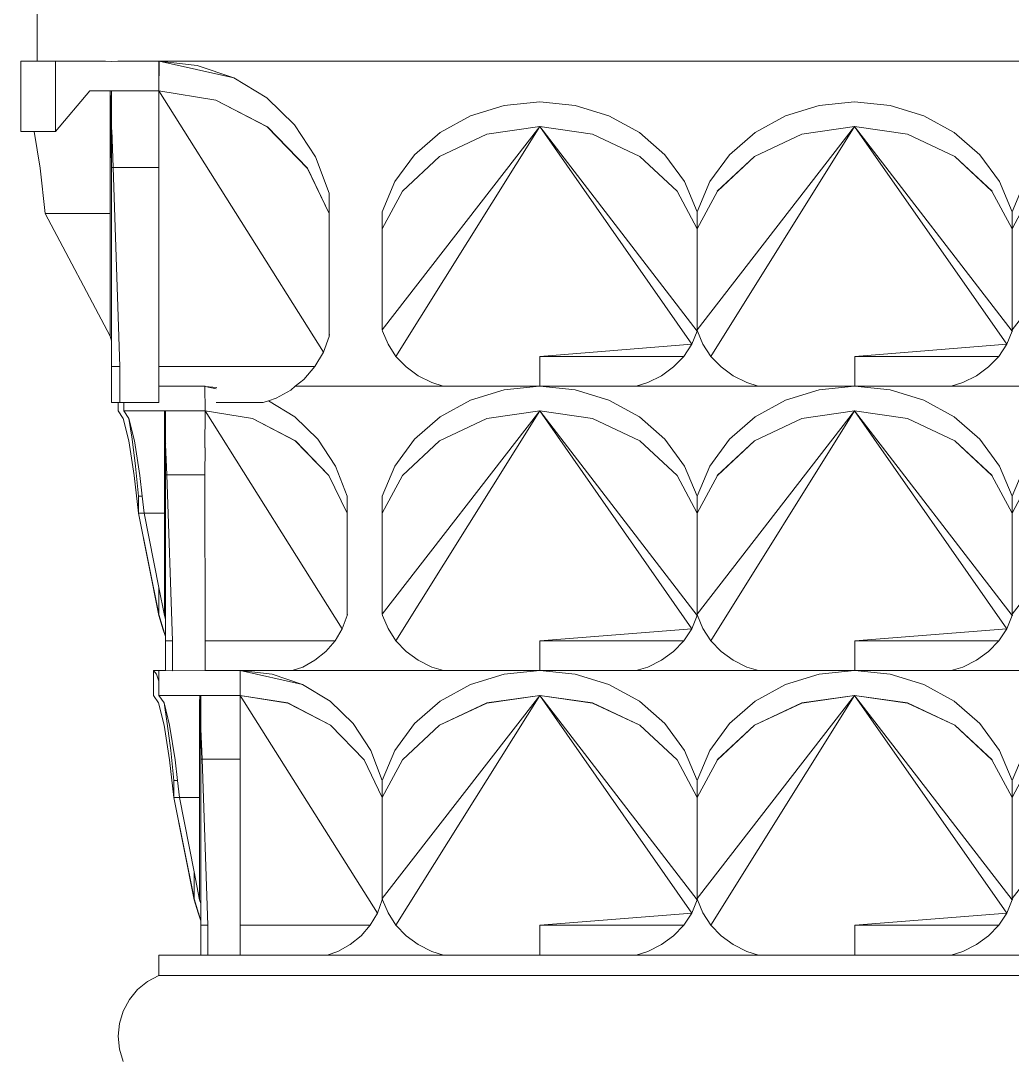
# Model space of a CAD drawing. Header units: millimetres. Extents: x -667 to -468, y -723 to -475.
# Drawn here: x -653.3436 to -653.1482, y -487.9807 to -487.7769 of the extents above; entities that cross this region are included whole.
import ezdxf

# ---------------------------------------------------------------- set-up
doc = ezdxf.new("R2010")
doc.units = ezdxf.units.MM
doc.layers.add('dinding', color=36, linetype='Continuous', lineweight=9)

msp = doc.modelspace()

# ---------------------------------------------------------------- linework, layer by layer
at = {"layer": 'dinding'}
for p, q in [((-653.34034, -487.78493), (-653.34034, -487.76893)), ((-653.34357, -487.79876), (-653.34357, -487.78493)), ((-653.34034, -487.78493), (-653.34357, -487.78493)), ((-653.34034, -487.78493), (-653.33674, -487.78493)), ((-653.33674, -487.79875), (-653.33674, -487.78493)), ((-653.33557, -487.78493), (-653.33674, -487.78493)), ((-653.32683, -487.78493), (-653.33557, -487.78493)), ((-653.32683, -487.78493), (-653.32565, -487.78494)), ((-653.32565, -487.78494), (-653.32446, -487.78493)), ((-653.32446, -487.78493), (-653.31651, -487.78493)), ((-653.31637, -487.78493), (-653.31651, -487.78493)), ((-653.31637, -487.78493), (-653.31637, -487.79076)), ((-653.31637, -487.78493), (-653.31632, -487.78493)), ((-653.31632, -487.78493), (-653.31634, -487.79077)), ((-653.31632, -487.78493), (-653.3088, -487.78574)), ((-653.3016, -487.78818), (-653.31632, -487.78493)), ((-653.31632, -487.78493), (-652.98026, -487.78493)), ((-653.3088, -487.78574), (-653.3016, -487.78818)), ((-653.3016, -487.78818), (-653.29511, -487.79214)), ((-653.32994, -487.79076), (-653.33674, -487.79875)), ((-653.32592, -487.79076), (-653.32994, -487.79076)), ((-653.32594, -487.8149), (-653.32592, -487.79076)), ((-653.32566, -487.80583), (-653.32592, -487.79076)), ((-653.32592, -487.79076), (-653.32568, -487.79755)), ((-653.32568, -487.79076), (-653.32592, -487.79076)), ((-653.31637, -487.79076), (-653.32568, -487.79076)), ((-653.32568, -487.79076), (-653.32568, -487.79755)), ((-653.31637, -487.79076), (-653.31636, -487.79951)), ((-653.31634, -487.79077), (-653.3051, -487.79255)), ((-653.31634, -487.79077), (-653.30512, -487.79258)), ((-653.28392, -487.8422), (-653.31634, -487.79077)), ((-653.30512, -487.79258), (-653.29501, -487.79784)), ((-653.3051, -487.79255), (-653.29498, -487.7978)), ((-653.29511, -487.79214), (-653.28964, -487.79742)), ((-653.24831, -487.7936), (-653.24132, -487.79293)), ((-653.24132, -487.79293), (-653.23433, -487.7936)), ((-653.18627, -487.7936), (-653.17929, -487.79293)), ((-653.17929, -487.79293), (-653.1723, -487.7936)), ((-653.25495, -487.79564), (-653.24831, -487.7936)), ((-653.23433, -487.7936), (-653.22769, -487.79564)), ((-653.19292, -487.79564), (-653.18627, -487.7936)), ((-653.1723, -487.7936), (-653.16565, -487.79564)), ((-653.26094, -487.79894), (-653.25495, -487.79564)), ((-653.22769, -487.79564), (-653.2217, -487.79894)), ((-653.19891, -487.79894), (-653.19292, -487.79564)), ((-653.16565, -487.79564), (-653.15966, -487.79894)), ((-653.34357, -487.79876), (-653.34089, -487.79876)), ((-653.33674, -487.79875), (-653.34089, -487.79876)), ((-653.34089, -487.79876), (-653.33974, -487.80599)), ((-653.32567, -487.79758), (-653.32568, -487.79755)), ((-653.32567, -487.7981), (-653.32567, -487.79758)), ((-653.32567, -487.7981), (-653.32566, -487.80583)), ((-653.32564, -487.79843), (-653.32538, -487.80582)), ((-653.29501, -487.79784), (-653.28707, -487.80601)), ((-653.29498, -487.7978), (-653.28705, -487.80599)), ((-653.28964, -487.79742), (-653.28546, -487.80377)), ((-653.24132, -487.79779), (-653.27234, -487.83779)), ((-653.24132, -487.79779), (-653.26964, -487.84303)), ((-653.26599, -487.80334), (-653.26094, -487.79894)), ((-653.25172, -487.79928), (-653.24132, -487.79779)), ((-653.24132, -487.79779), (-653.25171, -487.7993)), ((-653.24132, -487.79779), (-653.23092, -487.79928)), ((-653.24132, -487.79779), (-653.23094, -487.7993)), ((-653.21137, -487.84065), (-653.24132, -487.79779)), ((-653.2103, -487.83806), (-653.24132, -487.79779)), ((-653.2217, -487.79894), (-653.21665, -487.80334)), ((-653.17929, -487.79779), (-653.2103, -487.83779)), ((-653.17929, -487.79779), (-653.20761, -487.84303)), ((-653.20396, -487.80334), (-653.19891, -487.79894)), ((-653.18969, -487.79928), (-653.17929, -487.79779)), ((-653.17929, -487.79779), (-653.18967, -487.7993)), ((-653.17929, -487.79779), (-653.16888, -487.79928)), ((-653.17929, -487.79779), (-653.1689, -487.7993)), ((-653.14934, -487.84065), (-653.17929, -487.79779)), ((-653.14827, -487.83806), (-653.17929, -487.79779)), ((-653.15966, -487.79894), (-653.15462, -487.80334)), ((-653.11725, -487.79779), (-653.14827, -487.83779)), ((-653.31633, -487.80583), (-653.31633, -487.79948)), ((-653.26106, -487.80366), (-653.25172, -487.79928)), ((-653.26104, -487.80369), (-653.25171, -487.7993)), ((-653.25171, -487.7993), (-653.25172, -487.79928)), ((-653.23094, -487.7993), (-653.23092, -487.79928)), ((-653.23094, -487.7993), (-653.22161, -487.80369)), ((-653.23092, -487.79928), (-653.22158, -487.80366)), ((-653.19903, -487.80366), (-653.18969, -487.79928)), ((-653.199, -487.80369), (-653.18967, -487.7993)), ((-653.18967, -487.7993), (-653.18969, -487.79928)), ((-653.1689, -487.7993), (-653.16888, -487.79928)), ((-653.1689, -487.7993), (-653.15957, -487.80369)), ((-653.16888, -487.79928), (-653.15955, -487.80366)), ((-653.28546, -487.80377), (-653.28277, -487.81089)), ((-653.26985, -487.80863), (-653.26599, -487.80334)), ((-653.26838, -487.81048), (-653.26106, -487.80366)), ((-653.26836, -487.8105), (-653.26104, -487.80369)), ((-653.26104, -487.80369), (-653.26106, -487.80366)), ((-653.22161, -487.80369), (-653.22158, -487.80366)), ((-653.22161, -487.80369), (-653.21428, -487.8105)), ((-653.22158, -487.80366), (-653.21426, -487.81048)), ((-653.21665, -487.80334), (-653.21279, -487.80863)), ((-653.20782, -487.80863), (-653.20396, -487.80334)), ((-653.20635, -487.81048), (-653.19903, -487.80366)), ((-653.20633, -487.8105), (-653.199, -487.80369)), ((-653.199, -487.80369), (-653.19903, -487.80366)), ((-653.15957, -487.80369), (-653.15955, -487.80366)), ((-653.15957, -487.80369), (-653.15224, -487.8105)), ((-653.15955, -487.80366), (-653.15223, -487.81048)), ((-653.15462, -487.80334), (-653.15076, -487.80863)), ((-653.33974, -487.80599), (-653.33874, -487.8149)), ((-653.32538, -487.80582), (-653.32566, -487.80583)), ((-653.32566, -487.80583), (-653.32566, -487.83999)), ((-653.32538, -487.80582), (-653.32401, -487.84505)), ((-653.32538, -487.80582), (-653.31633, -487.80583)), ((-653.31633, -487.84505), (-653.31633, -487.80583)), ((-653.28277, -487.81491), (-653.28707, -487.80601)), ((-653.28705, -487.80599), (-653.28277, -487.81491)), ((-653.27234, -487.81456), (-653.26985, -487.80863)), ((-653.21279, -487.80863), (-653.2103, -487.81456)), ((-653.2103, -487.81456), (-653.20782, -487.80863)), ((-653.15076, -487.80863), (-653.14827, -487.81456)), ((-653.14827, -487.81456), (-653.14578, -487.80863)), ((-653.28277, -487.81491), (-653.28277, -487.81089)), ((-653.27234, -487.81791), (-653.26836, -487.8105)), ((-653.26836, -487.8105), (-653.26838, -487.81048)), ((-653.21428, -487.8105), (-653.21426, -487.81048)), ((-653.2103, -487.81791), (-653.21428, -487.8105)), ((-653.2103, -487.81791), (-653.20633, -487.8105)), ((-653.20633, -487.8105), (-653.20635, -487.81048)), ((-653.15224, -487.8105), (-653.15223, -487.81048)), ((-653.14827, -487.81791), (-653.15224, -487.8105)), ((-653.14827, -487.81791), (-653.1443, -487.8105)), ((-653.32594, -487.8149), (-653.33874, -487.8149)), ((-653.33874, -487.8149), (-653.32594, -487.83908)), ((-653.32594, -487.83908), (-653.32594, -487.8149)), ((-653.28277, -487.81491), (-653.28277, -487.83909)), ((-653.27234, -487.81791), (-653.27234, -487.81456)), ((-653.2103, -487.81791), (-653.2103, -487.81456)), ((-653.14827, -487.81791), (-653.14827, -487.81456)), ((-653.27234, -487.83779), (-653.27234, -487.81791)), ((-653.2103, -487.83779), (-653.2103, -487.81791)), ((-653.14827, -487.83779), (-653.14827, -487.81791)), ((-653.27228, -487.83806), (-653.27234, -487.83779)), ((-653.21025, -487.83806), (-653.2103, -487.83779)), ((-653.2103, -487.83779), (-653.2103, -487.83806)), ((-653.2103, -487.83806), (-653.21028, -487.83793)), ((-653.14822, -487.83806), (-653.14827, -487.83779)), ((-653.14827, -487.83779), (-653.14827, -487.83806)), ((-653.14827, -487.83806), (-653.14824, -487.83793)), ((-653.32566, -487.83999), (-653.32594, -487.83908)), ((-653.32566, -487.83999), (-653.32566, -487.84505)), ((-653.28392, -487.8422), (-653.28277, -487.83909)), ((-653.28277, -487.83909), (-653.28271, -487.83876)), ((-653.27121, -487.84065), (-653.27228, -487.83806)), ((-653.21137, -487.84065), (-653.2103, -487.83806)), ((-653.20917, -487.84065), (-653.21025, -487.83806)), ((-653.14934, -487.84065), (-653.14827, -487.83806)), ((-653.26964, -487.84303), (-653.27121, -487.84065)), ((-653.21137, -487.84065), (-653.2413, -487.84303)), ((-653.21137, -487.84065), (-653.21294, -487.84303)), ((-653.20761, -487.84303), (-653.20917, -487.84065)), ((-653.14934, -487.84065), (-653.17926, -487.84303)), ((-653.14934, -487.84065), (-653.15091, -487.84303)), ((-653.28392, -487.8422), (-653.28563, -487.84505)), ((-653.26764, -487.84512), (-653.26964, -487.84303)), ((-653.2413, -487.84303), (-653.24129, -487.84893)), ((-653.21294, -487.84303), (-653.2413, -487.84303)), ((-653.21494, -487.84512), (-653.21294, -487.84303)), ((-653.20561, -487.84512), (-653.20761, -487.84303)), ((-653.17926, -487.84303), (-653.17926, -487.84893)), ((-653.15091, -487.84303), (-653.17926, -487.84303)), ((-653.15291, -487.84512), (-653.15091, -487.84303)), ((-653.32566, -487.84505), (-653.32565, -487.85213)), ((-653.32401, -487.84505), (-653.32566, -487.84505)), ((-653.32401, -487.84505), (-653.32402, -487.85213)), ((-653.28563, -487.84505), (-653.31633, -487.84505)), ((-653.31633, -487.84893), (-653.31633, -487.84505)), ((-653.28779, -487.84757), (-653.28563, -487.84505)), ((-653.26527, -487.84687), (-653.26764, -487.84512)), ((-653.21732, -487.84687), (-653.21494, -487.84512)), ((-653.20323, -487.84687), (-653.20561, -487.84512)), ((-653.15529, -487.84687), (-653.15291, -487.84512)), ((-653.28947, -487.84893), (-653.28779, -487.84757)), ((-653.26259, -487.84821), (-653.26527, -487.84687)), ((-653.22, -487.84821), (-653.21732, -487.84687)), ((-653.20055, -487.84821), (-653.20323, -487.84687)), ((-653.15797, -487.84821), (-653.15529, -487.84687)), ((-653.30727, -487.84893), (-653.31633, -487.84893)), ((-653.31633, -487.85213), (-653.31633, -487.84893)), ((-653.30727, -487.84893), (-653.30725, -487.85379)), ((-653.30724, -487.84894), (-653.30727, -487.84893)), ((-653.30724, -487.84894), (-653.3049, -487.84919)), ((-653.30507, -487.84942), (-653.30724, -487.84894)), ((-653.29327, -487.85127), (-653.29037, -487.84966)), ((-653.29037, -487.84966), (-653.28947, -487.84893)), ((-653.28947, -487.84893), (-653.26035, -487.84893)), ((-653.26035, -487.84893), (-653.26259, -487.84821)), ((-653.26035, -487.84893), (-653.24136, -487.84893)), ((-653.25495, -487.85164), (-653.24831, -487.84961)), ((-653.24831, -487.84961), (-653.24136, -487.84893)), ((-653.24136, -487.84893), (-653.24132, -487.84893)), ((-653.24132, -487.84893), (-653.24129, -487.84893)), ((-653.24129, -487.84893), (-653.23433, -487.84961)), ((-653.24129, -487.84893), (-653.22231, -487.84893)), ((-653.23433, -487.84961), (-653.22769, -487.85164)), ((-653.22231, -487.84893), (-653.22, -487.84821)), ((-653.22231, -487.84893), (-653.19831, -487.84893)), ((-653.19831, -487.84893), (-653.20055, -487.84821)), ((-653.19831, -487.84893), (-653.17933, -487.84893)), ((-653.19292, -487.85164), (-653.18627, -487.84961)), ((-653.18627, -487.84961), (-653.17933, -487.84893)), ((-653.17933, -487.84893), (-653.17929, -487.84893)), ((-653.17929, -487.84893), (-653.17926, -487.84893)), ((-653.17926, -487.84893), (-653.1723, -487.84961)), ((-653.17926, -487.84893), (-653.16028, -487.84893)), ((-653.1723, -487.84961), (-653.16565, -487.85164)), ((-653.16028, -487.84893), (-653.15797, -487.84821)), ((-653.16028, -487.84893), (-653.13628, -487.84893)), ((-653.32434, -487.85213), (-653.32565, -487.85213)), ((-653.32434, -487.85379), (-653.32434, -487.85213)), ((-653.32402, -487.85213), (-653.32434, -487.85213)), ((-653.32327, -487.85213), (-653.32402, -487.85213)), ((-653.32327, -487.85213), (-653.32327, -487.85379)), ((-653.32327, -487.85213), (-653.31633, -487.85213)), ((-653.30509, -487.85213), (-653.29577, -487.85213)), ((-653.29577, -487.85213), (-653.29474, -487.85178)), ((-653.29474, -487.85178), (-653.29327, -487.85127)), ((-653.29474, -487.85178), (-653.28956, -487.85494)), ((-653.26094, -487.85494), (-653.25495, -487.85164)), ((-653.22769, -487.85164), (-653.2217, -487.85494)), ((-653.19891, -487.85494), (-653.19292, -487.85164)), ((-653.16565, -487.85164), (-653.15966, -487.85494)), ((-653.32335, -487.85528), (-653.32434, -487.85379)), ((-653.31523, -487.85379), (-653.32327, -487.85379)), ((-653.32327, -487.85379), (-653.32226, -487.85528)), ((-653.31523, -487.85379), (-653.31525, -487.8553)), ((-653.31502, -487.86635), (-653.31523, -487.85379)), ((-653.31523, -487.85379), (-653.31503, -487.85947)), ((-653.31503, -487.85379), (-653.31523, -487.85379)), ((-653.30725, -487.85379), (-653.31503, -487.85379)), ((-653.31503, -487.85379), (-653.31503, -487.85947)), ((-653.30725, -487.85379), (-653.30727, -487.86108)), ((-653.30725, -487.85379), (-653.29788, -487.85528)), ((-653.30725, -487.85379), (-653.2979, -487.8553)), ((-653.28023, -487.89666), (-653.30725, -487.85379)), ((-653.24132, -487.85379), (-653.27234, -487.89379)), ((-653.24132, -487.85379), (-653.26964, -487.89903)), ((-653.25172, -487.85528), (-653.24132, -487.85379)), ((-653.24132, -487.85379), (-653.25171, -487.8553)), ((-653.24132, -487.85379), (-653.23092, -487.85528)), ((-653.24132, -487.85379), (-653.23094, -487.8553)), ((-653.21137, -487.89666), (-653.24132, -487.85379)), ((-653.2103, -487.89406), (-653.24132, -487.85379)), ((-653.17929, -487.85379), (-653.2103, -487.89379)), ((-653.17929, -487.85379), (-653.20761, -487.89903)), ((-653.18969, -487.85528), (-653.17929, -487.85379)), ((-653.17929, -487.85379), (-653.18967, -487.8553)), ((-653.17929, -487.85379), (-653.16888, -487.85528)), ((-653.17929, -487.85379), (-653.1689, -487.8553)), ((-653.14934, -487.89666), (-653.17929, -487.85379)), ((-653.14827, -487.89406), (-653.17929, -487.85379)), ((-653.11725, -487.85379), (-653.14827, -487.89379)), ((-653.32226, -487.85966), (-653.32335, -487.85528)), ((-653.32226, -487.85528), (-653.32117, -487.85966)), ((-653.32163, -487.85934), (-653.32226, -487.85528)), ((-653.31525, -487.87391), (-653.31525, -487.8553)), ((-653.2979, -487.8553), (-653.28947, -487.85969)), ((-653.29788, -487.85528), (-653.28945, -487.85966)), ((-653.28956, -487.85494), (-653.285, -487.85934)), ((-653.26599, -487.85934), (-653.26094, -487.85494)), ((-653.26106, -487.85966), (-653.25172, -487.85528)), ((-653.26104, -487.85969), (-653.25171, -487.8553)), ((-653.25171, -487.8553), (-653.25172, -487.85528)), ((-653.23094, -487.8553), (-653.23092, -487.85528)), ((-653.23094, -487.8553), (-653.22161, -487.85969)), ((-653.23092, -487.85528), (-653.22158, -487.85966)), ((-653.2217, -487.85494), (-653.21665, -487.85934)), ((-653.20396, -487.85934), (-653.19891, -487.85494)), ((-653.19903, -487.85966), (-653.18969, -487.85528)), ((-653.199, -487.85969), (-653.18967, -487.8553)), ((-653.18967, -487.8553), (-653.18969, -487.85528)), ((-653.1689, -487.8553), (-653.16888, -487.85528)), ((-653.1689, -487.8553), (-653.15957, -487.85969)), ((-653.16888, -487.85528), (-653.15955, -487.85966)), ((-653.15966, -487.85494), (-653.15462, -487.85934)), ((-653.32118, -487.86648), (-653.32226, -487.85966)), ((-653.32095, -487.86463), (-653.32163, -487.85934)), ((-653.32117, -487.85966), (-653.32009, -487.86648)), ((-653.31501, -487.85988), (-653.31503, -487.85947)), ((-653.31503, -487.85991), (-653.31501, -487.85988)), ((-653.31503, -487.86018), (-653.31503, -487.85991)), ((-653.31503, -487.86018), (-653.315, -487.86019)), ((-653.315, -487.86019), (-653.31501, -487.86034)), ((-653.31501, -487.86038), (-653.31501, -487.86034)), ((-653.28947, -487.85969), (-653.28286, -487.8665)), ((-653.28945, -487.85966), (-653.28284, -487.86648)), ((-653.285, -487.85934), (-653.28152, -487.86463)), ((-653.26985, -487.86463), (-653.26599, -487.85934)), ((-653.26838, -487.86648), (-653.26106, -487.85966)), ((-653.26836, -487.8665), (-653.26104, -487.85969)), ((-653.26104, -487.85969), (-653.26106, -487.85966)), ((-653.22161, -487.85969), (-653.22158, -487.85966)), ((-653.22161, -487.85969), (-653.21428, -487.8665)), ((-653.22158, -487.85966), (-653.21426, -487.86648)), ((-653.21665, -487.85934), (-653.21279, -487.86463)), ((-653.20782, -487.86463), (-653.20396, -487.85934)), ((-653.20635, -487.86648), (-653.19903, -487.85966)), ((-653.20633, -487.8665), (-653.199, -487.85969)), ((-653.199, -487.85969), (-653.19903, -487.85966)), ((-653.15957, -487.85969), (-653.15955, -487.85966)), ((-653.15957, -487.85969), (-653.15224, -487.8665)), ((-653.15955, -487.85966), (-653.15223, -487.86648)), ((-653.15462, -487.85934), (-653.15076, -487.86463)), ((-653.31502, -487.86635), (-653.31501, -487.86038)), ((-653.31501, -487.86038), (-653.31479, -487.86634)), ((-653.30727, -487.86635), (-653.30724, -487.86106)), ((-653.32034, -487.87391), (-653.32118, -487.86648)), ((-653.32034, -487.87056), (-653.32095, -487.86463)), ((-653.32009, -487.86648), (-653.31962, -487.87056)), ((-653.31479, -487.86634), (-653.31502, -487.86635)), ((-653.31502, -487.86635), (-653.31501, -487.89481)), ((-653.31479, -487.86634), (-653.31364, -487.89903)), ((-653.31479, -487.86634), (-653.30727, -487.86635)), ((-653.30727, -487.86635), (-653.30724, -487.89903)), ((-653.28284, -487.86648), (-653.28286, -487.8665)), ((-653.28152, -487.86463), (-653.27927, -487.87056)), ((-653.27234, -487.87056), (-653.26985, -487.86463)), ((-653.26836, -487.8665), (-653.26838, -487.86648)), ((-653.21428, -487.8665), (-653.21426, -487.86648)), ((-653.21279, -487.86463), (-653.2103, -487.87056)), ((-653.2103, -487.87056), (-653.20782, -487.86463)), ((-653.20633, -487.8665), (-653.20635, -487.86648)), ((-653.15224, -487.8665), (-653.15223, -487.86648)), ((-653.15076, -487.86463), (-653.14827, -487.87056)), ((-653.14827, -487.87056), (-653.14578, -487.86463)), ((-653.27927, -487.87391), (-653.28286, -487.8665)), ((-653.27234, -487.87391), (-653.26836, -487.8665)), ((-653.2103, -487.87391), (-653.21428, -487.8665)), ((-653.2103, -487.87391), (-653.20633, -487.8665)), ((-653.14827, -487.87391), (-653.15224, -487.8665)), ((-653.14827, -487.87391), (-653.1443, -487.8665)), ((-653.32034, -487.87391), (-653.32034, -487.87056)), ((-653.31962, -487.87056), (-653.32034, -487.87056)), ((-653.31962, -487.87056), (-653.31925, -487.87391)), ((-653.27927, -487.87391), (-653.27927, -487.87056)), ((-653.27234, -487.87391), (-653.27234, -487.87056)), ((-653.2103, -487.87391), (-653.2103, -487.87056)), ((-653.14827, -487.87391), (-653.14827, -487.87056)), ((-653.32034, -487.87391), (-653.31634, -487.89406)), ((-653.32034, -487.87391), (-653.31634, -487.89379)), ((-653.31925, -487.87391), (-653.32034, -487.87391)), ((-653.31925, -487.87391), (-653.31634, -487.88857)), ((-653.31525, -487.87391), (-653.31925, -487.87391)), ((-653.31525, -487.89406), (-653.31525, -487.87391)), ((-653.27927, -487.87391), (-653.27927, -487.89406)), ((-653.27234, -487.89379), (-653.27234, -487.87391)), ((-653.2103, -487.89379), (-653.2103, -487.87391)), ((-653.14827, -487.89379), (-653.14827, -487.87391)), ((-653.31634, -487.89379), (-653.31634, -487.88857)), ((-653.31634, -487.88857), (-653.31525, -487.89406)), ((-653.31626, -487.89406), (-653.31634, -487.89379)), ((-653.31634, -487.89406), (-653.31634, -487.89379)), ((-653.31554, -487.89666), (-653.31634, -487.89406)), ((-653.31554, -487.89652), (-653.31626, -487.89406)), ((-653.31501, -487.89481), (-653.31525, -487.89406)), ((-653.31501, -487.89481), (-653.31501, -487.89817)), ((-653.28023, -487.89666), (-653.27927, -487.89406)), ((-653.27927, -487.89406), (-653.27922, -487.89379)), ((-653.27228, -487.89406), (-653.27234, -487.89379)), ((-653.27121, -487.89665), (-653.27228, -487.89406)), ((-653.21137, -487.89666), (-653.2103, -487.89406)), ((-653.21025, -487.89406), (-653.2103, -487.89379)), ((-653.2103, -487.89379), (-653.2103, -487.89406)), ((-653.2103, -487.89406), (-653.21028, -487.89393)), ((-653.20917, -487.89665), (-653.21025, -487.89406)), ((-653.14934, -487.89666), (-653.14827, -487.89406)), ((-653.14822, -487.89406), (-653.14827, -487.89379)), ((-653.14827, -487.89379), (-653.14827, -487.89406)), ((-653.14827, -487.89406), (-653.14824, -487.89393)), ((-653.31554, -487.89666), (-653.31554, -487.89652)), ((-653.3155, -487.89666), (-653.31554, -487.89652)), ((-653.31554, -487.89666), (-653.31501, -487.89817)), ((-653.31501, -487.89817), (-653.3155, -487.89666)), ((-653.28023, -487.89666), (-653.28165, -487.89903)), ((-653.26964, -487.89903), (-653.27121, -487.89665)), ((-653.21137, -487.89666), (-653.2413, -487.89903)), ((-653.21137, -487.89666), (-653.21294, -487.89903)), ((-653.20761, -487.89903), (-653.20917, -487.89665)), ((-653.14934, -487.89666), (-653.17926, -487.89903)), ((-653.14934, -487.89666), (-653.15091, -487.89903)), ((-653.31501, -487.89817), (-653.31501, -487.89904)), ((-653.31364, -487.89903), (-653.31501, -487.89904)), ((-653.31501, -487.89904), (-653.31501, -487.90493)), ((-653.31364, -487.89903), (-653.31364, -487.90494)), ((-653.30725, -487.90493), (-653.30724, -487.89903)), ((-653.28165, -487.89903), (-653.30724, -487.89903)), ((-653.28346, -487.90113), (-653.28165, -487.89903)), ((-653.26764, -487.90113), (-653.26964, -487.89903)), ((-653.2413, -487.89903), (-653.24129, -487.90493)), ((-653.21294, -487.89903), (-653.2413, -487.89903)), ((-653.21494, -487.90113), (-653.21294, -487.89903)), ((-653.20561, -487.90113), (-653.20761, -487.89903)), ((-653.17926, -487.89903), (-653.17926, -487.90493)), ((-653.15091, -487.89903), (-653.17926, -487.89903)), ((-653.15291, -487.90113), (-653.15091, -487.89903)), ((-653.28802, -487.90422), (-653.2856, -487.90287)), ((-653.2856, -487.90287), (-653.28346, -487.90113)), ((-653.26527, -487.90287), (-653.26764, -487.90113)), ((-653.26259, -487.90421), (-653.26527, -487.90287)), ((-653.22, -487.90421), (-653.21732, -487.90287)), ((-653.21732, -487.90287), (-653.21494, -487.90113)), ((-653.20323, -487.90287), (-653.20561, -487.90113)), ((-653.20055, -487.90421), (-653.20323, -487.90287)), ((-653.15797, -487.90421), (-653.15529, -487.90287)), ((-653.15529, -487.90287), (-653.15291, -487.90113)), ((-653.31679, -487.90561), (-653.3174, -487.90493)), ((-653.3174, -487.90979), (-653.3174, -487.90493)), ((-653.31634, -487.90493), (-653.3174, -487.90493)), ((-653.31501, -487.90493), (-653.31634, -487.90493)), ((-653.31634, -487.90493), (-653.31634, -487.90697)), ((-653.31364, -487.90494), (-653.31501, -487.90493)), ((-653.31364, -487.90494), (-653.30725, -487.90493)), ((-653.30725, -487.90493), (-653.30034, -487.90493)), ((-653.30034, -487.90493), (-653.30031, -487.90979)), ((-653.30031, -487.90493), (-653.30034, -487.90493)), ((-653.30031, -487.90493), (-653.29403, -487.90561)), ((-653.28803, -487.90764), (-653.30031, -487.90493)), ((-653.30031, -487.90493), (-653.29011, -487.90493)), ((-653.29011, -487.90493), (-653.28802, -487.90422)), ((-653.29011, -487.90493), (-653.26028, -487.90493)), ((-653.26028, -487.90493), (-653.26259, -487.90421)), ((-653.26028, -487.90493), (-653.24132, -487.90493)), ((-653.24831, -487.90561), (-653.24132, -487.90493)), ((-653.24132, -487.90493), (-653.24129, -487.90493)), ((-653.24129, -487.90493), (-653.22231, -487.90493)), ((-653.24129, -487.90493), (-653.23433, -487.90561)), ((-653.22231, -487.90493), (-653.22, -487.90421)), ((-653.22231, -487.90493), (-653.19824, -487.90493)), ((-653.19824, -487.90493), (-653.20055, -487.90421)), ((-653.19824, -487.90493), (-653.17929, -487.90493)), ((-653.18627, -487.90561), (-653.17929, -487.90493)), ((-653.17929, -487.90493), (-653.17926, -487.90493)), ((-653.17926, -487.90493), (-653.16028, -487.90493)), ((-653.17926, -487.90493), (-653.1723, -487.90561)), ((-653.16028, -487.90493), (-653.15797, -487.90421)), ((-653.16028, -487.90493), (-653.13621, -487.90493)), ((-653.31634, -487.90697), (-653.31679, -487.90561)), ((-653.31634, -487.90697), (-653.31634, -487.90979)), ((-653.29403, -487.90561), (-653.28803, -487.90764)), ((-653.25495, -487.90764), (-653.24831, -487.90561)), ((-653.23433, -487.90561), (-653.22769, -487.90764)), ((-653.19292, -487.90764), (-653.18627, -487.90561)), ((-653.1723, -487.90561), (-653.16565, -487.90764)), ((-653.28803, -487.90764), (-653.28262, -487.91094)), ((-653.26094, -487.91094), (-653.25495, -487.90764)), ((-653.22769, -487.90764), (-653.2217, -487.91094)), ((-653.19891, -487.91094), (-653.19292, -487.90764)), ((-653.16565, -487.90764), (-653.15966, -487.91094)), ((-653.31642, -487.91128), (-653.3174, -487.90979)), ((-653.31533, -487.91566), (-653.31642, -487.91128)), ((-653.3083, -487.90979), (-653.31634, -487.90979)), ((-653.31634, -487.90979), (-653.31533, -487.91128)), ((-653.31533, -487.91128), (-653.31424, -487.91566)), ((-653.31469, -487.91534), (-653.31533, -487.91128)), ((-653.3083, -487.90979), (-653.30831, -487.9113)), ((-653.30831, -487.92991), (-653.30831, -487.9113)), ((-653.30809, -487.92234), (-653.3083, -487.90979)), ((-653.3083, -487.90979), (-653.30809, -487.91547)), ((-653.3081, -487.90979), (-653.3083, -487.90979)), ((-653.30031, -487.90979), (-653.3081, -487.90979)), ((-653.3081, -487.90979), (-653.30809, -487.91547)), ((-653.30031, -487.90979), (-653.30033, -487.91708)), ((-653.30031, -487.90979), (-653.29095, -487.91128)), ((-653.30031, -487.90979), (-653.29096, -487.9113)), ((-653.2733, -487.95266), (-653.30031, -487.90979)), ((-653.29096, -487.9113), (-653.28254, -487.91569)), ((-653.29095, -487.91128), (-653.28252, -487.91566)), ((-653.28262, -487.91094), (-653.27807, -487.91534)), ((-653.24132, -487.90979), (-653.27234, -487.94979)), ((-653.24132, -487.90979), (-653.26964, -487.95503)), ((-653.26599, -487.91534), (-653.26094, -487.91094)), ((-653.26106, -487.91566), (-653.25172, -487.91128)), ((-653.26104, -487.91569), (-653.25171, -487.9113)), ((-653.25172, -487.91128), (-653.24132, -487.90979)), ((-653.25171, -487.9113), (-653.25172, -487.91128)), ((-653.24132, -487.90979), (-653.25171, -487.9113)), ((-653.24132, -487.90979), (-653.23092, -487.91128)), ((-653.24132, -487.90979), (-653.23094, -487.9113)), ((-653.21137, -487.95266), (-653.24132, -487.90979)), ((-653.2103, -487.95006), (-653.24132, -487.90979)), ((-653.23094, -487.9113), (-653.23092, -487.91128)), ((-653.23094, -487.9113), (-653.22161, -487.91569)), ((-653.23092, -487.91128), (-653.22158, -487.91566)), ((-653.2217, -487.91094), (-653.21665, -487.91534)), ((-653.17929, -487.90979), (-653.2103, -487.94979)), ((-653.17929, -487.90979), (-653.20761, -487.95503)), ((-653.20396, -487.91534), (-653.19891, -487.91094)), ((-653.19903, -487.91566), (-653.18969, -487.91128)), ((-653.199, -487.91569), (-653.18967, -487.9113)), ((-653.18969, -487.91128), (-653.17929, -487.90979)), ((-653.18967, -487.9113), (-653.18969, -487.91128)), ((-653.17929, -487.90979), (-653.18967, -487.9113)), ((-653.17929, -487.90979), (-653.16888, -487.91128)), ((-653.17929, -487.90979), (-653.1689, -487.9113)), ((-653.14934, -487.95266), (-653.17929, -487.90979)), ((-653.14827, -487.95006), (-653.17929, -487.90979)), ((-653.1689, -487.9113), (-653.16888, -487.91128)), ((-653.1689, -487.9113), (-653.15957, -487.91569)), ((-653.16888, -487.91128), (-653.15955, -487.91566)), ((-653.15966, -487.91094), (-653.15462, -487.91534)), ((-653.11725, -487.90979), (-653.14827, -487.94979)), ((-653.31401, -487.92063), (-653.31469, -487.91534)), ((-653.27807, -487.91534), (-653.27458, -487.92063)), ((-653.26985, -487.92063), (-653.26599, -487.91534)), ((-653.21665, -487.91534), (-653.21279, -487.92063)), ((-653.20782, -487.92063), (-653.20396, -487.91534)), ((-653.15462, -487.91534), (-653.15076, -487.92063)), ((-653.31424, -487.92248), (-653.31533, -487.91566)), ((-653.31424, -487.91566), (-653.31315, -487.92248)), ((-653.30808, -487.91588), (-653.30809, -487.91547)), ((-653.30809, -487.91591), (-653.30808, -487.91588)), ((-653.30809, -487.91617), (-653.30809, -487.91591)), ((-653.30809, -487.91617), (-653.30807, -487.91618)), ((-653.30809, -487.92234), (-653.30808, -487.91638)), ((-653.30807, -487.91618), (-653.30808, -487.91634)), ((-653.30808, -487.91638), (-653.30808, -487.91634)), ((-653.30808, -487.91638), (-653.30785, -487.92234)), ((-653.30033, -487.92234), (-653.30031, -487.91705)), ((-653.28254, -487.91569), (-653.27592, -487.9225)), ((-653.28252, -487.91566), (-653.27591, -487.92248)), ((-653.26838, -487.92248), (-653.26106, -487.91566)), ((-653.26836, -487.9225), (-653.26104, -487.91569)), ((-653.26104, -487.91569), (-653.26106, -487.91566)), ((-653.22161, -487.91569), (-653.22158, -487.91566)), ((-653.22161, -487.91569), (-653.21428, -487.9225)), ((-653.22158, -487.91566), (-653.21426, -487.92248)), ((-653.20635, -487.92248), (-653.19903, -487.91566)), ((-653.20633, -487.9225), (-653.199, -487.91569)), ((-653.199, -487.91569), (-653.19903, -487.91566)), ((-653.15957, -487.91569), (-653.15955, -487.91566)), ((-653.15957, -487.91569), (-653.15224, -487.9225)), ((-653.15955, -487.91566), (-653.15223, -487.92248)), ((-653.3134, -487.92656), (-653.31401, -487.92063)), ((-653.27458, -487.92063), (-653.27234, -487.92656)), ((-653.27234, -487.92656), (-653.26985, -487.92063)), ((-653.21279, -487.92063), (-653.2103, -487.92656)), ((-653.2103, -487.92656), (-653.20782, -487.92063)), ((-653.15076, -487.92063), (-653.14827, -487.92656)), ((-653.14827, -487.92656), (-653.14578, -487.92063)), ((-653.3134, -487.92991), (-653.31424, -487.92248)), ((-653.31315, -487.92248), (-653.31269, -487.92656)), ((-653.30785, -487.92234), (-653.30809, -487.92234)), ((-653.30809, -487.92234), (-653.30808, -487.95081)), ((-653.30785, -487.92234), (-653.30671, -487.95503)), ((-653.30785, -487.92234), (-653.30033, -487.92234)), ((-653.30033, -487.92234), (-653.30031, -487.95503)), ((-653.27591, -487.92248), (-653.27592, -487.9225)), ((-653.27234, -487.92991), (-653.27592, -487.9225)), ((-653.27234, -487.92991), (-653.26836, -487.9225)), ((-653.26836, -487.9225), (-653.26838, -487.92248)), ((-653.21428, -487.9225), (-653.21426, -487.92248)), ((-653.2103, -487.92991), (-653.21428, -487.9225)), ((-653.2103, -487.92991), (-653.20633, -487.9225)), ((-653.20633, -487.9225), (-653.20635, -487.92248)), ((-653.15224, -487.9225), (-653.15223, -487.92248)), ((-653.14827, -487.92991), (-653.15224, -487.9225)), ((-653.14827, -487.92991), (-653.1443, -487.9225)), ((-653.3134, -487.92991), (-653.3134, -487.92656)), ((-653.31269, -487.92656), (-653.3134, -487.92656)), ((-653.31269, -487.92656), (-653.31231, -487.92991)), ((-653.27234, -487.92991), (-653.27234, -487.92656)), ((-653.2103, -487.92991), (-653.2103, -487.92656)), ((-653.14827, -487.92991), (-653.14827, -487.92656)), ((-653.3134, -487.92991), (-653.3094, -487.95006)), ((-653.3134, -487.92991), (-653.3094, -487.94979)), ((-653.31231, -487.92991), (-653.3134, -487.92991)), ((-653.31231, -487.92991), (-653.3094, -487.94457)), ((-653.30831, -487.92991), (-653.31231, -487.92991)), ((-653.30831, -487.95006), (-653.30831, -487.92991)), ((-653.27234, -487.94979), (-653.27234, -487.92991)), ((-653.2103, -487.94979), (-653.2103, -487.92991)), ((-653.14827, -487.94979), (-653.14827, -487.92991)), ((-653.3094, -487.94979), (-653.3094, -487.94457)), ((-653.3094, -487.94457), (-653.30831, -487.95006)), ((-653.30933, -487.95006), (-653.3094, -487.94979)), ((-653.3094, -487.95006), (-653.3094, -487.94979)), ((-653.27228, -487.95006), (-653.27234, -487.94979)), ((-653.27234, -487.94979), (-653.27234, -487.95006)), ((-653.27234, -487.95006), (-653.27231, -487.94992)), ((-653.21025, -487.95006), (-653.2103, -487.94979)), ((-653.2103, -487.94979), (-653.2103, -487.95006)), ((-653.2103, -487.95006), (-653.21028, -487.94993)), ((-653.14822, -487.95006), (-653.14827, -487.94979)), ((-653.14827, -487.94979), (-653.14827, -487.95006)), ((-653.14827, -487.95006), (-653.14824, -487.94993)), ((-653.3086, -487.95265), (-653.3094, -487.95006)), ((-653.30861, -487.95252), (-653.30933, -487.95006)), ((-653.30808, -487.95081), (-653.30831, -487.95006)), ((-653.30808, -487.95081), (-653.30808, -487.95417)), ((-653.2733, -487.95266), (-653.27234, -487.95006)), ((-653.27121, -487.95265), (-653.27228, -487.95006)), ((-653.21137, -487.95266), (-653.2103, -487.95006)), ((-653.20917, -487.95265), (-653.21025, -487.95006)), ((-653.14934, -487.95266), (-653.14827, -487.95006)), ((-653.3086, -487.95265), (-653.30861, -487.95252)), ((-653.30856, -487.95265), (-653.30861, -487.95252)), ((-653.3086, -487.95265), (-653.30808, -487.95417)), ((-653.30808, -487.95417), (-653.30856, -487.95265)), ((-653.2733, -487.95266), (-653.27472, -487.95503)), ((-653.26964, -487.95503), (-653.27121, -487.95265)), ((-653.21137, -487.95266), (-653.2413, -487.95503)), ((-653.21137, -487.95266), (-653.21294, -487.95503)), ((-653.20761, -487.95503), (-653.20917, -487.95265)), ((-653.14934, -487.95266), (-653.17926, -487.95503)), ((-653.14934, -487.95266), (-653.15091, -487.95503)), ((-653.30808, -487.95417), (-653.30808, -487.95503)), ((-653.30808, -487.95503), (-653.30808, -487.96093)), ((-653.30671, -487.95503), (-653.30808, -487.95503)), ((-653.30671, -487.95503), (-653.30671, -487.96093)), ((-653.27472, -487.95503), (-653.30031, -487.95503)), ((-653.30031, -487.96093), (-653.30031, -487.95503)), ((-653.27652, -487.95713), (-653.27472, -487.95503)), ((-653.26764, -487.95713), (-653.26964, -487.95503)), ((-653.2413, -487.95503), (-653.24129, -487.96093)), ((-653.21294, -487.95503), (-653.2413, -487.95503)), ((-653.21494, -487.95713), (-653.21294, -487.95503)), ((-653.20561, -487.95713), (-653.20761, -487.95503)), ((-653.17926, -487.95503), (-653.17926, -487.96093)), ((-653.15091, -487.95503), (-653.17926, -487.95503)), ((-653.15291, -487.95713), (-653.15091, -487.95503)), ((-653.27867, -487.95887), (-653.27652, -487.95713)), ((-653.26527, -487.95887), (-653.26764, -487.95713)), ((-653.21732, -487.95887), (-653.21494, -487.95713)), ((-653.20323, -487.95887), (-653.20561, -487.95713)), ((-653.15529, -487.95887), (-653.15291, -487.95713)), ((-653.28109, -487.96021), (-653.27867, -487.95887)), ((-653.26259, -487.96021), (-653.26527, -487.95887)), ((-653.22, -487.96021), (-653.21732, -487.95887)), ((-653.20055, -487.96021), (-653.20323, -487.95887)), ((-653.15797, -487.96021), (-653.15529, -487.95887)), ((-653.31634, -487.96493), (-653.31634, -487.96093)), ((-653.30808, -487.96093), (-653.31634, -487.96093)), ((-653.3078, -487.96093), (-653.30808, -487.96093)), ((-653.30671, -487.96093), (-653.3078, -487.96093)), ((-653.30671, -487.96093), (-653.3014, -487.96093)), ((-653.3014, -487.96093), (-653.30031, -487.96093)), ((-653.30031, -487.96093), (-653.28317, -487.96093)), ((-653.28317, -487.96093), (-653.28109, -487.96021)), ((-653.28317, -487.96093), (-653.26028, -487.96093)), ((-653.26028, -487.96093), (-653.26259, -487.96021)), ((-653.26028, -487.96093), (-653.24129, -487.96093)), ((-653.24129, -487.96093), (-653.22231, -487.96093)), ((-653.22231, -487.96093), (-653.22, -487.96021)), ((-653.22231, -487.96093), (-653.19824, -487.96093)), ((-653.19824, -487.96093), (-653.20055, -487.96021)), ((-653.19824, -487.96093), (-653.17926, -487.96093)), ((-653.17926, -487.96093), (-653.16028, -487.96093)), ((-653.16028, -487.96093), (-653.15797, -487.96021)), ((-653.16028, -487.96093), (-653.13621, -487.96093)), ((-653.32054, -487.96775), (-653.31858, -487.96613)), ((-653.31858, -487.96613), (-653.31634, -487.96493)), ((-652.98024, -487.96493), (-653.31634, -487.96493)), ((-653.32215, -487.96972), (-653.32054, -487.96775)), ((-653.32335, -487.97196), (-653.32215, -487.96972)), ((-653.32409, -487.9744), (-653.32335, -487.97196)), ((-653.32434, -487.97693), (-653.32409, -487.9744)), ((-653.32409, -487.97946), (-653.32434, -487.97693)), ((-653.32335, -487.9819), (-653.32409, -487.97946))]:
    msp.add_line(p, q, dxfattribs=at)

doc.saveas('drawing.dxf')
